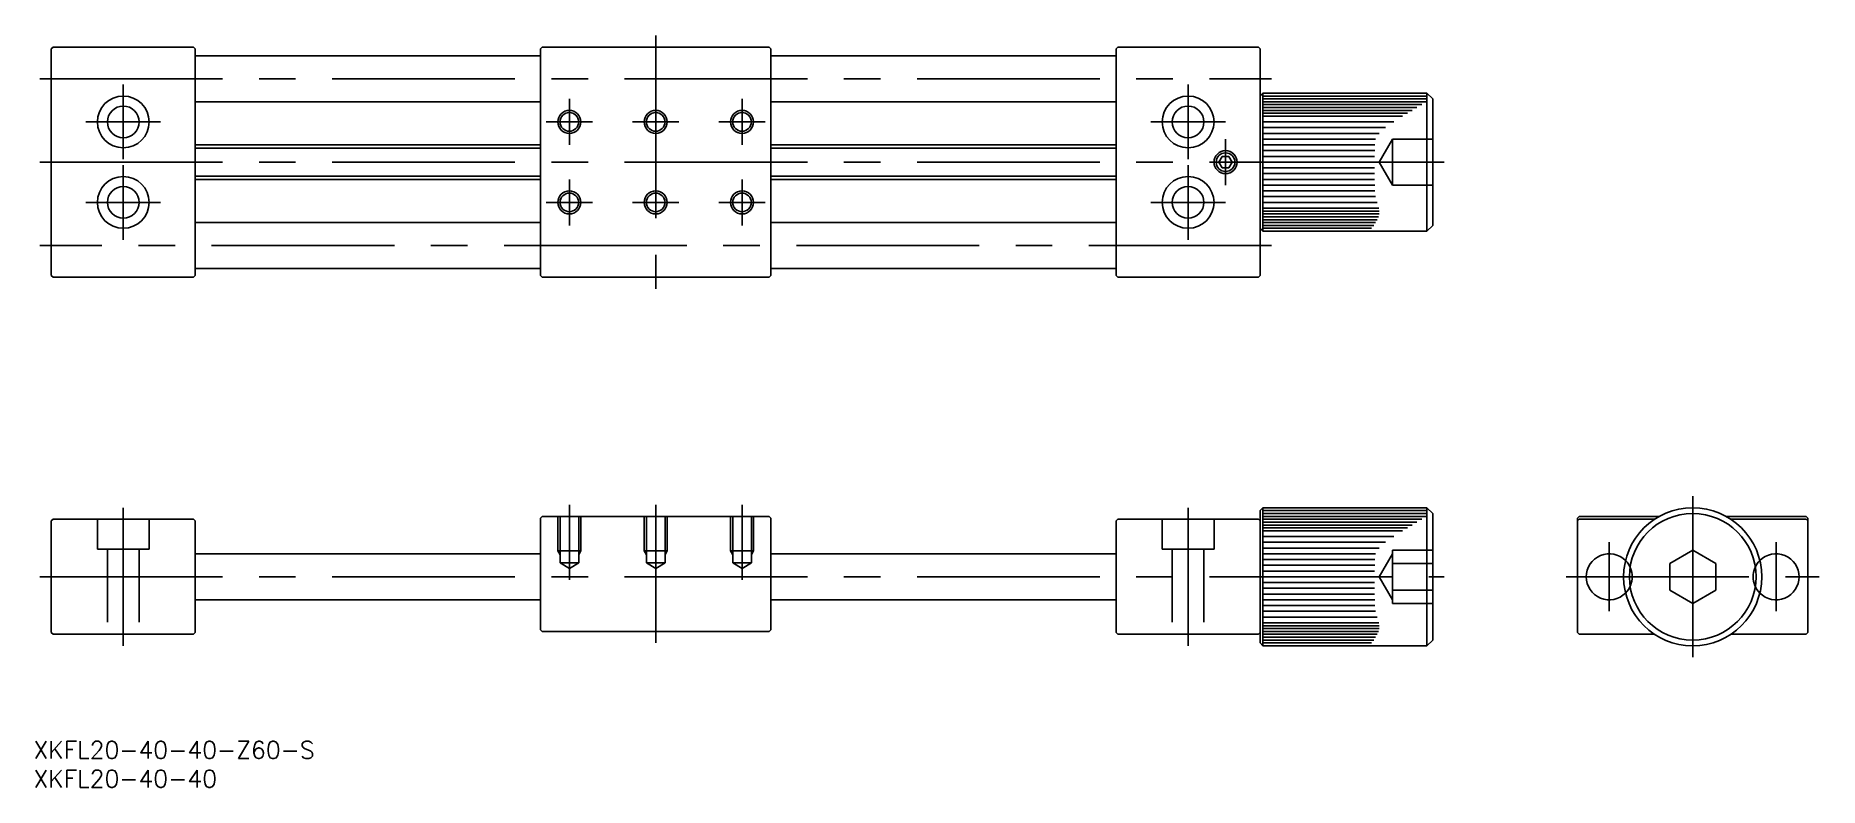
# Model space of a CAD drawing. Extents: x -288 to 22, y -37 to 94.
import ezdxf

# ---------------------------------------------------------------- set-up
doc = ezdxf.new("R2010")
doc.units = 0
doc.linetypes.add('CENTER', pattern=[50.8, 31.75, -6.35, 6.35, -6.35])
doc.linetypes.add('DASHED', pattern=[19.05, 12.7, -6.35])
doc.layers.get('0').update_dxf_attribs({"linetype": 'CONTINUOUS'})
doc.layers.add('CENTER', color=1, linetype='CONTINUOUS')
doc.styles.get("Standard").update_dxf_attribs({"font": 'txt.shx', "height": 3, "bigfont": 'bigfont.shx'})

# ---------------------------------------------------------------- blocks, each defined once
blk = doc.blocks.new('*U2')
at = {"color": 7, "linetype": 'CONTINUOUS'}
blk.add_text('XKFL20-40-40-Z60-S', height=3, dxfattribs=at).set_placement((-288.26, -31.61))
blk = doc.blocks.new('*U3')
at = {"color": 7, "linetype": 'CONTINUOUS'}
blk.add_text('XKFL20-40-40', height=3, dxfattribs=at).set_placement((-288.26, -36.61))

msp = doc.modelspace()

# ---------------------------------------------------------------- linework, layer by layer
at = {"color": 7, "linetype": 'CONTINUOUS'}
for p, q in [((-285.16, 91.79), (-284.86, 92.09)), ((-285.16, 91.79), (-285.16, 52.39)), ((-284.86, 92.09), (-260.46, 92.09)), ((-260.16, 91.79), (-260.46, 92.09)), ((-260.16, 91.79), (-260.16, 52.39)), ((-200.16, 90.59), (-260.16, 90.59)), ((-200.16, 91.79), (-199.86, 92.09)), ((-200.16, 91.79), (-200.16, 52.39)), ((-199.86, 92.09), (-160.46, 92.09)), ((-160.46, 92.09), (-160.16, 91.79)), ((-160.16, 91.79), (-160.16, 52.39)), ((-160.16, 90.59), (-100.16, 90.59)), ((-100.16, 91.79), (-99.86, 92.09)), ((-100.16, 91.79), (-100.16, 52.39)), ((-99.86, 92.09), (-75.46, 92.09)), ((-75.16, 91.79), (-75.46, 92.09)), ((-75.16, 91.79), (-75.16, 52.39)), ((-74.66, 84.09), (-75.16, 83.59)), ((-74.66, 84.09), (-74.66, 60.09)), ((-74.66, 84.09), (-46.16, 84.09)), ((-46.16, 84.09), (-46.16, 60.09)), ((-45.16, 83.09), (-46.16, 84.09)), ((-200.16, 82.59), (-260.16, 82.59)), ((-100.16, 82.59), (-160.16, 82.59)), ((-75.16, 83.59), (-75.16, 60.59)), ((-74.66, 83.59), (-46.16, 83.59)), ((-46.16, 83.09), (-74.66, 83.09)), ((-74.66, 82.59), (-46.16, 82.59)), ((-47.03, 82.09), (-74.66, 82.09)), ((-74.66, 81.59), (-47.9, 81.59)), ((-48.74, 81.09), (-74.66, 81.09)), ((-74.66, 80.59), (-49.57, 80.59)), ((-45.16, 83.09), (-45.16, 61.09)), ((-50.4, 80.09), (-74.66, 80.09)), ((-74.66, 79.09), (-51.94, 79.09)), ((-53.36, 78.09), (-74.66, 78.09)), ((-260.16, 75.09), (-200.16, 75.09)), ((-160.16, 75.09), (-100.16, 75.09)), ((-74.66, 77.09), (-54.47, 77.09)), ((-55.1, 76.09), (-74.66, 76.09)), ((-74.66, 75.09), (-55.21, 75.09)), ((-81.74, 73.09), (-82.32, 72.09)), ((-82.32, 72.09), (-81.74, 71.09)), ((-80.58, 73.09), (-81.74, 73.09)), ((-80.01, 72.09), (-80.58, 73.09)), ((-80.58, 71.09), (-80.01, 72.09)), ((-55.25, 74.09), (-74.66, 74.09)), ((-74.66, 73.09), (-55.28, 73.09)), ((-260.16, 69.09), (-200.16, 69.09)), ((-160.16, 69.09), (-100.16, 69.09)), ((-81.74, 71.09), (-80.58, 71.09)), ((-55.3, 71.09), (-74.66, 71.09)), ((-74.66, 70.09), (-55.29, 70.09)), ((-55.28, 69.09), (-74.66, 69.09)), ((-74.66, 68.09), (-55.25, 68.09)), ((-55.21, 67.09), (-74.66, 67.09)), ((-55.08, 66.09), (-74.66, 66.09)), ((-74.66, 65.09), (-54.83, 65.09)), ((-54.54, 64.09), (-74.66, 64.09)), ((-74.66, 63.59), (-54.45, 63.59)), ((-54.47, 63.09), (-74.66, 63.09)), ((-74.66, 62.59), (-54.59, 62.59)), ((-54.8, 62.09), (-74.66, 62.09)), ((-200.16, 61.59), (-260.16, 61.59)), ((-160.16, 61.59), (-100.16, 61.59)), ((-74.66, 60.09), (-75.16, 60.59)), ((-74.66, 61.59), (-55.09, 61.59)), ((-55.42, 61.09), (-74.66, 61.09)), ((-74.66, 60.59), (-55.78, 60.59)), ((-46.16, 60.09), (-74.66, 60.09)), ((-46.16, 60.09), (-45.16, 61.09)), ((-200.16, 53.59), (-260.16, 53.59)), ((-100.16, 53.59), (-160.16, 53.59)), ((-284.86, 52.09), (-285.16, 52.39)), ((-284.86, 52.09), (-260.46, 52.09)), ((-260.46, 52.09), (-260.16, 52.39)), ((-199.86, 52.09), (-200.16, 52.39)), ((-199.86, 52.09), (-160.46, 52.09)), ((-160.46, 52.09), (-160.16, 52.39)), ((-99.86, 52.09), (-100.16, 52.39)), ((-99.86, 52.09), (-75.46, 52.09)), ((-75.46, 52.09), (-75.16, 52.39)), ((-285.16, 9.7), (-284.86, 10)), ((-285.16, 9.7), (-285.16, -9.7)), ((-260.46, 10), (-284.86, 10)), ((-260.16, 9.7), (-260.46, 10)), ((-260.16, -9.7), (-260.16, 9.7)), ((-199.86, 10.5), (-200.16, 10.2)), ((-200.16, 10.2), (-200.16, -9.2)), ((-160.46, 10.5), (-199.86, 10.5)), ((-160.16, 10.2), (-160.46, 10.5)), ((-160.16, 10.2), (-160.16, -9.2)), ((-100.16, 9.7), (-99.86, 10)), ((-100.16, 9.7), (-100.16, -9.7)), ((-75.46, 10), (-99.86, 10)), ((-75.46, 10), (-75.16, 9.7)), ((-74.66, 12), (-75.16, 11.5)), ((-75.16, 11.5), (-75.16, -11.5)), ((-75.16, -9.7), (-75.16, 9.7)), ((-74.66, 12), (-46.16, 12)), ((-74.66, 12), (-74.66, -12)), ((-74.66, 11.5), (-46.16, 11.5)), ((-46.16, 11), (-74.66, 11)), ((-74.66, 10.5), (-46.16, 10.5)), ((-47.03, 10), (-74.66, 10)), ((-74.66, 9.5), (-47.9, 9.5)), ((-46.16, 12), (-46.16, -12)), ((-45.16, 11), (-46.16, 12)), ((-45.16, 11), (-45.16, -11)), ((-19.7, 10.5), (-20, 10.2)), ((-20, 10.2), (-20, -9.7)), ((-19.7, 10), (-20, 9.7)), ((-19.7, 10.5), (-5.81, 10.5)), ((-19.7, 10), (-6.63, 10)), ((5.81, 10.5), (19.7, 10.5)), ((6.63, 10), (19.7, 10)), ((19.7, 10.5), (20, 10.2)), ((19.7, 10), (20, 9.7)), ((20, 10.2), (20, -9.7)), ((-48.74, 9), (-74.66, 9)), ((-74.66, 8.5), (-49.57, 8.5)), ((-50.4, 8), (-74.66, 8)), ((-74.66, 7), (-51.94, 7)), ((-200.16, 4), (-260.16, 4)), ((-100.16, 4), (-160.16, 4)), ((-53.36, 6), (-74.66, 6)), ((-74.66, 5), (-54.47, 5)), ((-55.1, 4), (-74.66, 4)), ((0, 4.62), (-4, 2.31)), ((4, 2.31), (0, 4.62)), ((-74.66, 3), (-55.21, 3)), ((-55.25, 2), (-74.66, 2)), ((-74.66, 1), (-55.28, 1)), ((-4, 2.31), (-4, -2.31)), ((4, -2.31), (4, 2.31)), ((-55.3, -1), (-74.66, -1)), ((-74.66, -2), (-55.29, -2)), ((-55.28, -3), (-74.66, -3)), ((-4, -2.31), (0, -4.62)), ((0, -4.62), (4, -2.31)), ((-260.16, -4), (-200.16, -4)), ((-160.16, -4), (-100.16, -4)), ((-74.66, -4), (-55.25, -4)), ((-55.21, -5), (-74.66, -5)), ((-55.08, -6), (-74.66, -6)), ((-199.86, -9.5), (-200.16, -9.2)), ((-160.46, -9.5), (-160.16, -9.2)), ((-74.66, -7), (-54.83, -7)), ((-54.54, -8), (-74.66, -8)), ((-74.66, -8.5), (-54.45, -8.5)), ((-54.47, -9), (-74.66, -9)), ((-284.86, -10), (-285.16, -9.7)), ((-284.86, -10), (-260.46, -10)), ((-260.46, -10), (-260.16, -9.7)), ((-199.86, -9.5), (-160.46, -9.5)), ((-99.86, -10), (-100.16, -9.7)), ((-99.86, -10), (-75.46, -10)), ((-75.46, -10), (-75.16, -9.7)), ((-74.66, -12), (-75.16, -11.5)), ((-74.66, -9.5), (-54.59, -9.5)), ((-54.8, -10), (-74.66, -10)), ((-74.66, -10.5), (-55.09, -10.5)), ((-55.42, -11), (-74.66, -11)), ((-74.66, -11.5), (-55.78, -11.5)), ((-46.16, -12), (-74.66, -12)), ((-46.16, -12), (-45.16, -11)), ((-19.7, -10), (-20, -9.7)), ((-19.7, -10), (-6.63, -10)), ((6.63, -10), (19.7, -10)), ((19.7, -10), (20, -9.7))]:
    msp.add_line(p, q, dxfattribs=at)
at = {"color": 3, "linetype": 'CONTINUOUS'}
for p, q in [((-260.16, 74.54), (-200.16, 74.54)), ((-160.16, 74.54), (-100.16, 74.54)), ((-260.16, 69.63), (-200.16, 69.63)), ((-160.16, 69.63), (-100.16, 69.63))]:
    msp.add_line(p, q, dxfattribs=at)
at = {"color": 3, "linetype": 'DASHED'}
for p, q in [((-54.47, 72.09), (-52.16, 76.09)), ((-45.16, 76.09), (-52.16, 76.09)), ((-52.16, 76.09), (-52.16, 68.09)), ((-54.47, 72.09), (-52.16, 68.09)), ((-45.16, 72.09), (-52.16, 72.09)), ((-45.16, 68.09), (-52.16, 68.09)), ((-277.16, 10), (-277.16, 4.8)), ((-268.16, 4.8), (-268.16, 10)), ((-197.16, 10.5), (-197.16, 4.5)), ((-196.78, 10.5), (-196.78, 2.4)), ((-193.54, 10.5), (-193.54, 2.4)), ((-193.16, 10.5), (-193.16, 4.5)), ((-182.16, 10.5), (-182.16, 4.5)), ((-181.78, 10.5), (-181.78, 2.4)), ((-178.54, 10.5), (-178.54, 2.4)), ((-178.16, 10.5), (-178.16, 4.5)), ((-167.16, 10.5), (-167.16, 4.5)), ((-166.78, 10.5), (-166.78, 2.4)), ((-163.54, 10.5), (-163.54, 2.4)), ((-163.16, 10.5), (-163.16, 4.5)), ((-92.16, 10), (-92.16, 4.8)), ((-83.16, 4.8), (-83.16, 10)), ((-277.16, 4.8), (-268.16, 4.8)), ((-275.41, 4.8), (-275.41, -10)), ((-269.91, 4.8), (-269.91, -10)), ((-197.16, 4.5), (-196.78, 3.84)), ((-193.16, 4.5), (-197.16, 4.5)), ((-193.16, 4.5), (-193.54, 3.84)), ((-182.16, 4.5), (-181.78, 3.84)), ((-178.16, 4.5), (-182.16, 4.5)), ((-178.16, 4.5), (-178.54, 3.84)), ((-167.16, 4.5), (-166.78, 3.84)), ((-163.16, 4.5), (-167.16, 4.5)), ((-163.16, 4.5), (-163.54, 3.84)), ((-92.16, 4.8), (-83.16, 4.8)), ((-90.41, 4.8), (-90.41, -10)), ((-84.91, 4.8), (-84.91, -10)), ((-54.47, 0), (-52.16, 4)), ((-52.16, 4.62), (-52.16, -4.62)), ((-52.16, 4.62), (-45.16, 4.62)), ((-196.78, 2.4), (-195.16, 1.46)), ((-193.54, 2.4), (-196.78, 2.4)), ((-193.54, 2.4), (-195.16, 1.46)), ((-181.78, 2.4), (-180.16, 1.46)), ((-178.54, 2.4), (-181.78, 2.4)), ((-178.54, 2.4), (-180.16, 1.46)), ((-166.78, 2.4), (-165.16, 1.46)), ((-163.54, 2.4), (-166.78, 2.4)), ((-163.54, 2.4), (-165.16, 1.46)), ((-54.47, 0), (-52.16, -4)), ((-52.16, 2.31), (-45.16, 2.31)), ((-52.16, -2.31), (-45.16, -2.31)), ((-52.16, -4.62), (-45.16, -4.62))]:
    msp.add_line(p, q, dxfattribs=at)
at = {"color": 7, "linetype": 'CONTINUOUS'}
for centre, radius in [((-272.66, 79.09), 4.5), ((-272.66, 79.09), 2.75), ((-195.16, 79.09), 1.62), ((-180.16, 79.09), 1.62), ((-165.16, 79.09), 1.62), ((-87.66, 79.09), 4.5), ((-87.66, 79.09), 2.75), ((-81.16, 72.09), 1.62), ((-272.66, 65.09), 4.5), ((-87.66, 65.09), 4.5), ((-272.66, 65.09), 2.75), ((-195.16, 65.09), 1.62), ((-180.16, 65.09), 1.62), ((-165.16, 65.09), 1.62), ((-87.66, 65.09), 2.75), ((0, 0), 12), ((0, 0), 11)]:
    msp.add_circle(centre, radius, dxfattribs=at)
at = {"color": 3, "linetype": 'CONTINUOUS'}
for centre in [(-195.16, 79.09), (-180.16, 79.09), (-165.16, 79.09), (-81.16, 72.09), (-195.16, 65.09), (-180.16, 65.09), (-165.16, 65.09)]:
    msp.add_circle(centre, 2, dxfattribs=at)
at = {"color": 7, "linetype": 'CONTINUOUS'}
for centre, start, end in [((-14.5, 0), 44.8422, 315.1578), ((14.5, 0), 224.8422, 135.1578)]:
    msp.add_arc(centre, 4, start, end, dxfattribs=at)
at = {"color": 3, "linetype": 'DASHED'}
for centre, start, end in [((-14.5, 0), 315.1578, 44.8422), ((14.5, 0), 135.1578, 224.8422)]:
    msp.add_arc(centre, 4, start, end, dxfattribs=at)
at = {"layer": 'CENTER', "color": 1, "linetype": 'CENTER'}
for p, q in [((-180.16, 94.09), (-180.16, 50.09)), ((-287.16, 86.59), (-73.16, 86.59)), ((-272.66, 85.59), (-272.66, 72.59)), ((-87.66, 85.59), (-87.66, 72.59)), ((-195.16, 83.09), (-195.16, 75.09)), ((-165.16, 83.09), (-165.16, 75.09)), ((-266.16, 79.09), (-279.16, 79.09)), ((-199.16, 79.09), (-191.16, 79.09)), ((-184.16, 79.09), (-176.16, 79.09)), ((-169.16, 79.09), (-161.16, 79.09)), ((-94.16, 79.09), (-81.16, 79.09)), ((-81.16, 76.09), (-81.16, 68.09)), ((-287.16, 72.09), (-43.16, 72.09)), ((-272.66, 71.59), (-272.66, 58.59)), ((-87.66, 71.59), (-87.66, 58.59)), ((-195.16, 69.09), (-195.16, 61.09)), ((-165.16, 69.09), (-165.16, 61.09)), ((-266.16, 65.09), (-279.16, 65.09)), ((-199.16, 65.09), (-191.16, 65.09)), ((-184.16, 65.09), (-176.16, 65.09)), ((-169.16, 65.09), (-161.16, 65.09)), ((-94.16, 65.09), (-81.16, 65.09)), ((-73.16, 57.59), (-287.16, 57.59)), ((-195.16, 12.5), (-195.16, -0.54)), ((-180.16, 12.5), (-180.16, -11.5)), ((-165.16, 12.5), (-165.16, -0.54)), ((0, 14), (0, -14)), ((-272.66, 12), (-272.66, -12)), ((-87.66, 12), (-87.66, -12)), ((-14.5, 6), (-14.5, -6)), ((14.5, 6), (14.5, -6)), ((-287.16, 0), (-43.16, 0)), ((-22, 0), (22, 0))]:
    msp.add_line(p, q, dxfattribs=at)

# ---------------------------------------------------------------- block references
at = {"color": 7, "linetype": 'CONTINUOUS'}
for name in ['*U2', '*U3']:
    msp.add_blockref(name, (0, 0), dxfattribs=at)

doc.saveas('drawing.dxf')
